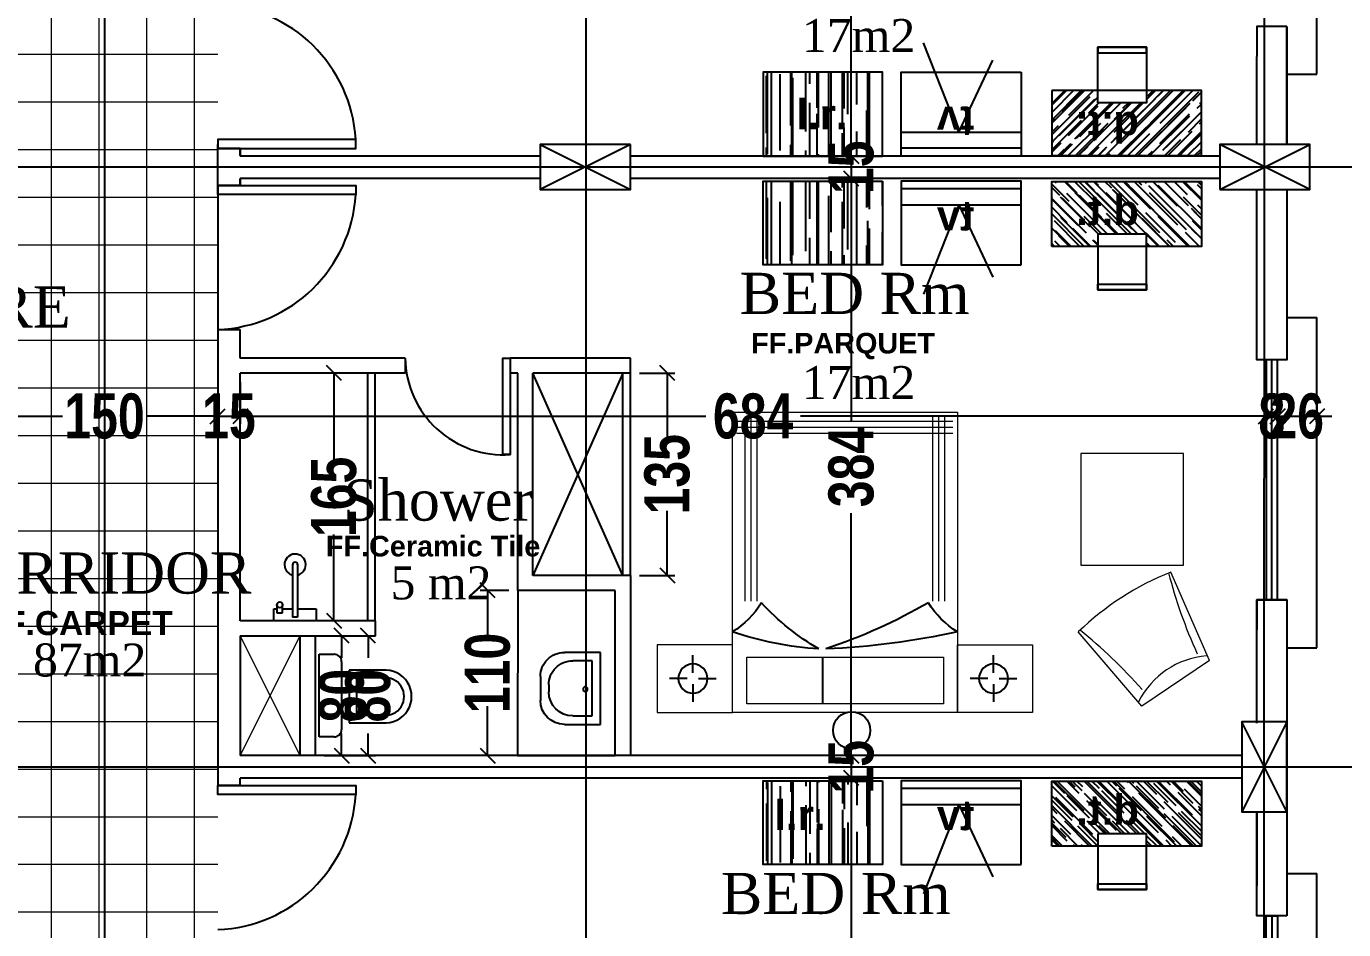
# Model space of a CAD drawing. Extents: x 285329 to 658348, y -83126 to -16980.
# Drawn here: x 359545 to 360423, y -41081 to -40479 of the extents above; entities that cross this region are included whole.
import ezdxf

# ---------------------------------------------------------------- set-up
doc = ezdxf.new("R2010")
doc.units = 0
doc.layers.get('0').update_dxf_attribs({"linetype": 'CONTINUOUS'})
doc.layers.get('DEFPOINTS').update_dxf_attribs({"color": 9, "linetype": 'CONTINUOUS'})
for name, color, linetype in [('AXIS', 1, 'CONTINUOUS'), ('col', 2, 'CONTINUOUS'), ('COLUMN', 5, 'CONTINUOUS'), ('DOOR', 4, 'CONTINUOUS'), ('FURNITURE', 4, 'CONTINUOUS'), ('HATCH', 8, 'CONTINUOUS'), ('Layer3', 50, 'CONTINUOUS'), ('TEXT', 3, 'CONTINUOUS'), ('WALL', 7, 'CONTINUOUS'), ('WALL1', 2, 'CONTINUOUS')]:
    doc.layers.add(name, color=color, linetype=linetype)
doc.layers.add('FURN', color=126, linetype='CONTINUOUS', lineweight=9)
doc.layers.add('VIS', color=8, linetype='CONTINUOUS', lineweight=18)
doc.styles.add('CITYBLUEPRINT', font='cityb___.ttf', dxfattribs={"width": 0.8})
doc.styles.add('style2', font='romantic.ttf', dxfattribs={"height": 50})
doc.styles.add('STYLE4', font='arialbd.ttf', dxfattribs={"height": 0.2})
doc.dimstyles.new('50', dxfattribs={"dimtxt": 30, "dimasz": 10, "dimexe": 5, "dimexo": 6, "dimgap": 5, "dimtad": 0, "dimdec": 0, "dimdsep": 46, "dimtxsty": 'CITYBLUEPRINT', "dimblk1": 'OBLIQUE', "dimblk2": 'OBLIQUE', "dimsah": 1, "dimcen": 0.05, "dimdle": 0.03, "dimclre": 22, "dimclrt": 7, "dimadec": 0, "dimazin": 0, "dimtfac": 1, "dimtdec": 0, "dimtix": 1, "dimtmove": 0, "dimatfit": 3, "dimldrblk": 'OBLIQUE', "dimfxl": 1, "dimtolj": 1, "dimtzin": 0, "dimarcsym": 0})

# ---------------------------------------------------------------- blocks, each defined once
blk = doc.blocks.new('tv2')
at = {"layer": 'DOOR'}
for q in [(-170830.87, 60583.73), (-170842.32, 60537.49)]:
    blk.add_line((-170890.4, 60560.21), q, dxfattribs=at)
for points in [[(-170850.36, 60518.61), (-170906.28, 60518.61), (-170906.28, 60598.61), (-170850.36, 60598.61)], [(-170901.09, 60598.61), (-170890.4, 60598.61), (-170890.4, 60518.61), (-170901.09, 60518.61)]]:
    blk.add_lwpolyline(points, close=True, dxfattribs=at)
at = {"layer": 'DOOR', "insert": (-170893.33, 60550.01), "char_height": 20, "width": 203.8184, "attachment_point": 1, "rotation": 90, "style": 'STYLE4'}
blk.add_mtext('tv', dxfattribs=at)
blk = doc.blocks.new('dt')
at = {"layer": 'DOOR'}
h = blk.add_hatch(dxfattribs=at)
h.set_pattern_fill('AR-RROOF', color=256, scale=7, angle=135, style=0)
h.set_pattern_definition([(135, (-170902.4104, 60623.411), (-15.8392, 5.9397), [105, -14, 35, -7]), (135, (-170911.468, 60627.519), (-1.6334, -11.5329), [21, -2.31, 42, -5.25]), (135, (-170909.0925, 60621.6787), (-29.05502, 22.42236), [56, -9.8, 28, -7])])
h.paths.add_polyline_path([(-170859.05, 60723.16), (-170902.41, 60723.16), (-170902.41, 60623.41), (-170859.05, 60623.41), (-170859.05, 60659.95), (-170867.22, 60659.95), (-170867.22, 60692.5), (-170859.05, 60692.5)])
h.paths.add_polyline_path([(-170898.33, 60660.08), (-170898.33, 60705.13), (-170867.68, 60705.13), (-170867.68, 60660.08)], flags=24)
for points in [[(-170859.05, 60723.16), (-170902.41, 60723.16), (-170902.41, 60623.41), (-170859.05, 60623.41)], [(-170867.22, 60692.5), (-170830.15, 60692.5), (-170830.15, 60659.95), (-170867.22, 60659.95)], [(-170830.15, 60692.5), (-170833.95, 60692.5), (-170833.95, 60659.95), (-170830.15, 60659.95)]]:
    blk.add_lwpolyline(points, close=True, dxfattribs=at)
at = {"layer": 'DOOR', "insert": (-170893.33, 60665.08), "char_height": 20, "width": 203.8184, "attachment_point": 1, "rotation": 90, "style": 'STYLE4'}
blk.add_mtext('d.t.', dxfattribs=at)
blk = doc.blocks.new('COLUMN')
at = {"layer": 'AXIS'}
for p, q in [((236924.7, -9644.26), (236984.7, -9674.26)), ((236984.7, -9644.26), (236924.7, -9674.26))]:
    blk.add_line(p, q, dxfattribs=at)
at = {"layer": 'COLUMN'}
blk.add_lwpolyline([(236924.7, -9644.26), (236984.7, -9644.26), (236984.7, -9674.26), (236924.7, -9674.26)], close=True, dxfattribs=at)
blk = doc.blocks.new('_Oblique')
at = {"color": 0, "lineweight": -2}
blk.add_line((-0.5, -0.5), (0.5, 0.5), dxfattribs=at)
blk = doc.blocks.new('*D2567')
at = {"layer": 'DEFPOINTS', "color": 0, "linetype": 'Continuous', "lineweight": 5, "transparency": 16777216}
for p in [(360094.46, -40565.8), (360094.46, -40580.8), (360094.46, -40580.8)]:
    blk.add_point(p, dxfattribs=at)
at = {"layer": 'VIS', "color": 0, "linetype": 'Continuous', "lineweight": -2, "transparency": 16777216}
for p, q in [((360094.46, -40565.8), (360094.46, -40555.8)), ((360094.46, -40565.8), (360094.46, -40580.8)), ((360094.46, -40580.8), (360094.46, -40590.8))]:
    blk.add_line(p, q, dxfattribs=at)
at = {"layer": 'VIS', "color": 22, "linetype": 'Continuous', "lineweight": -2, "transparency": 16777216}
for p, q in [((360100.46, -40565.8), (360099.46, -40565.8)), ((360100.46, -40580.8), (360099.46, -40580.8))]:
    blk.add_line(p, q, dxfattribs=at)
at = {"layer": 'VIS', "color": 0, "linetype": 'Continuous', "lineweight": -2, "transparency": 16777216, "xscale": 10, "yscale": 10, "zscale": 10}
for p, rotation in [((360094.46, -40565.8), 270), ((360094.46, -40580.8), 90)]:
    blk.add_blockref('_Oblique', p, dxfattribs=dict(at, rotation=rotation))
at = {"layer": 'VIS', "color": 7, "linetype": 'Continuous', "lineweight": 5, "transparency": 16777216, "insert": (360094.46, -40573.3), "char_height": 30, "attachment_point": 5, "rotation": 90, "style": 'CITYBLUEPRINT'}
blk.add_mtext('\\A1;15', dxfattribs=at)
blk = doc.blocks.new('*D2568')
at = {"layer": 'DEFPOINTS', "color": 0, "linetype": 'Continuous', "lineweight": 5, "transparency": 16777216}
for p in [(360094.46, -40580.8), (360094.46, -40965.21), (360094.46, -40965.21)]:
    blk.add_point(p, dxfattribs=at)
at = {"layer": 'VIS', "color": 0, "linetype": 'Continuous', "lineweight": -2, "transparency": 16777216}
for p, q in [((360094.46, -40580.77), (360094.46, -40742.32)), ((360094.46, -40965.24), (360094.46, -40803.69))]:
    blk.add_line(p, q, dxfattribs=at)
at = {"layer": 'VIS', "color": 22, "linetype": 'Continuous', "lineweight": -2, "transparency": 16777216}
for p, q in [((360100.46, -40580.8), (360099.46, -40580.8)), ((360100.46, -40965.21), (360099.46, -40965.21))]:
    blk.add_line(p, q, dxfattribs=at)
at = {"layer": 'VIS', "color": 0, "linetype": 'Continuous', "lineweight": -2, "transparency": 16777216, "xscale": 10, "yscale": 10, "zscale": 10}
for p, rotation in [((360094.46, -40580.8), 90), ((360094.46, -40965.21), 270)]:
    blk.add_blockref('_Oblique', p, dxfattribs=dict(at, rotation=rotation))
at = {"layer": 'VIS', "color": 7, "linetype": 'Continuous', "lineweight": 5, "transparency": 16777216, "insert": (360094.46, -40773), "char_height": 30, "attachment_point": 5, "rotation": 90, "style": 'CITYBLUEPRINT'}
blk.add_mtext('\\A1;384', dxfattribs=at)
blk = doc.blocks.new('*D2569')
at = {"layer": 'DEFPOINTS', "color": 0, "linetype": 'Continuous', "lineweight": 5, "transparency": 16777216}
for p in [(360094.46, -40965.21), (360094.46, -40980.21), (360094.46, -40980.21)]:
    blk.add_point(p, dxfattribs=at)
at = {"layer": 'VIS', "color": 0, "linetype": 'Continuous', "lineweight": -2, "transparency": 16777216}
for p, q in [((360094.46, -40965.21), (360094.46, -40955.21)), ((360094.46, -40965.21), (360094.46, -40980.21)), ((360094.46, -40980.21), (360094.46, -40990.21))]:
    blk.add_line(p, q, dxfattribs=at)
at = {"layer": 'VIS', "color": 22, "linetype": 'Continuous', "lineweight": -2, "transparency": 16777216}
for p, q in [((360100.46, -40965.21), (360099.46, -40965.21)), ((360100.46, -40980.21), (360099.46, -40980.21))]:
    blk.add_line(p, q, dxfattribs=at)
at = {"layer": 'VIS', "color": 0, "linetype": 'Continuous', "lineweight": -2, "transparency": 16777216, "xscale": 10, "yscale": 10, "zscale": 10}
for p, rotation in [((360094.46, -40965.21), 270), ((360094.46, -40980.21), 90)]:
    blk.add_blockref('_Oblique', p, dxfattribs=dict(at, rotation=rotation))
at = {"layer": 'VIS', "color": 7, "linetype": 'Continuous', "lineweight": 5, "transparency": 16777216, "insert": (360094.46, -40972.71), "char_height": 30, "attachment_point": 5, "rotation": 90, "style": 'CITYBLUEPRINT'}
blk.add_mtext('\\A1;15', dxfattribs=at)
blk = doc.blocks.new('*D2570')
at = {"layer": 'DEFPOINTS', "color": 0, "linetype": 'Continuous', "lineweight": 5, "transparency": 16777216}
for p in [(360094.46, -40980.21), (360094.46, -41340.21), (360115.33, -41340.21)]:
    blk.add_point(p, dxfattribs=at)
at = {"layer": 'VIS', "color": 0, "linetype": 'Continuous', "lineweight": -2, "transparency": 16777216}
for p, q in [((360094.46, -40980.18), (360094.46, -41126.77)), ((360094.46, -41340.24), (360094.46, -41193.64))]:
    blk.add_line(p, q, dxfattribs=at)
at = {"layer": 'VIS', "color": 22, "linetype": 'Continuous', "lineweight": -2, "transparency": 16777216}
for p, q in [((360100.46, -40980.21), (360099.46, -40980.21)), ((360109.33, -41340.21), (360089.46, -41340.21))]:
    blk.add_line(p, q, dxfattribs=at)
at = {"layer": 'VIS', "color": 0, "linetype": 'Continuous', "lineweight": -2, "transparency": 16777216, "xscale": 10, "yscale": 10, "zscale": 10}
for p, rotation in [((360094.46, -40980.21), 90), ((360094.46, -41340.21), 270)]:
    blk.add_blockref('_Oblique', p, dxfattribs=dict(at, rotation=rotation))
at = {"layer": 'VIS', "color": 7, "linetype": 'Continuous', "lineweight": 5, "transparency": 16777216, "insert": (360094.46, -41160.21), "char_height": 30, "attachment_point": 5, "rotation": 90, "style": 'CITYBLUEPRINT'}
blk.add_mtext('\\A1;360', dxfattribs=at)
blk = doc.blocks.new('*D2617')
at = {"layer": 'DEFPOINTS', "color": 0, "linetype": 'Continuous', "lineweight": 5, "transparency": 16777216}
for p in [(359521.39, -40739.17), (359672.23, -40739.17), (359672.23, -40739.17)]:
    blk.add_point(p, dxfattribs=at)
at = {"layer": 'VIS', "color": 22, "linetype": 'Continuous', "lineweight": -2, "transparency": 16777216}
for p, q in [((359521.39, -40733.17), (359521.39, -40734.17)), ((359672.23, -40745.17), (359672.23, -40744.17))]:
    blk.add_line(p, q, dxfattribs=at)
at = {"layer": 'VIS', "color": 0, "linetype": 'Continuous', "lineweight": -2, "transparency": 16777216}
for p, q in [((359521.36, -40739.17), (359568.83, -40739.17)), ((359672.26, -40739.17), (359624.79, -40739.17))]:
    blk.add_line(p, q, dxfattribs=at)
at = {"layer": 'VIS', "color": 0, "linetype": 'Continuous', "lineweight": -2, "transparency": 16777216, "xscale": 10, "yscale": 10, "zscale": 10, "rotation": 180}
blk.add_blockref('_Oblique', (359521.39, -40739.17), dxfattribs=at)
at = {"layer": 'VIS', "color": 0, "linetype": 'Continuous', "lineweight": -2, "transparency": 16777216, "xscale": 10, "yscale": 10, "zscale": 10}
blk.add_blockref('_Oblique', (359672.23, -40739.17), dxfattribs=at)
at = {"layer": 'VIS', "color": 7, "linetype": 'Continuous', "lineweight": 5, "transparency": 16777216, "insert": (359596.81, -40739.17), "char_height": 30, "attachment_point": 5, "style": 'CITYBLUEPRINT'}
blk.add_mtext('\\A1;150', dxfattribs=at)
blk = doc.blocks.new('*D2618')
at = {"layer": 'DEFPOINTS', "color": 0, "linetype": 'Continuous', "lineweight": 5, "transparency": 16777216}
for p in [(359687.23, -40710.39), (359672.23, -40739.17), (359687.23, -40739.17)]:
    blk.add_point(p, dxfattribs=at)
at = {"layer": 'VIS', "color": 22, "linetype": 'Continuous', "lineweight": -2, "transparency": 16777216}
for p, q in [((359687.23, -40716.39), (359687.23, -40744.17)), ((359672.23, -40733.17), (359672.23, -40734.17))]:
    blk.add_line(p, q, dxfattribs=at)
at = {"layer": 'VIS', "color": 0, "linetype": 'Continuous', "lineweight": -2, "transparency": 16777216}
for p, q in [((359672.23, -40739.17), (359662.23, -40739.17)), ((359672.23, -40739.17), (359687.23, -40739.17)), ((359687.23, -40739.17), (359697.23, -40739.17))]:
    blk.add_line(p, q, dxfattribs=at)
at = {"layer": 'VIS', "color": 0, "linetype": 'Continuous', "lineweight": -2, "transparency": 16777216, "xscale": 10, "yscale": 10, "zscale": 10}
blk.add_blockref('_Oblique', (359672.23, -40739.17), dxfattribs=at)
at = {"layer": 'VIS', "color": 0, "linetype": 'Continuous', "lineweight": -2, "transparency": 16777216, "xscale": 10, "yscale": 10, "zscale": 10, "rotation": 180}
blk.add_blockref('_Oblique', (359687.23, -40739.17), dxfattribs=at)
at = {"layer": 'VIS', "color": 7, "linetype": 'Continuous', "lineweight": 5, "transparency": 16777216, "insert": (359679.73, -40739.17), "char_height": 30, "attachment_point": 5, "style": 'CITYBLUEPRINT'}
blk.add_mtext('\\A1;15', dxfattribs=at)
blk = doc.blocks.new('*D2619')
at = {"layer": 'DEFPOINTS', "color": 0, "linetype": 'Continuous', "lineweight": 5, "transparency": 16777216}
for p in [(359687.23, -40710.39), (360370.9, -40720.59), (360370.9, -40739.17)]:
    blk.add_point(p, dxfattribs=at)
at = {"layer": 'VIS', "color": 22, "linetype": 'Continuous', "lineweight": -2, "transparency": 16777216}
for p, q in [((359687.23, -40716.39), (359687.23, -40744.17)), ((360370.9, -40726.59), (360370.9, -40744.17))]:
    blk.add_line(p, q, dxfattribs=at)
at = {"layer": 'VIS', "color": 0, "linetype": 'Continuous', "lineweight": -2, "transparency": 16777216}
for p, q in [((359687.2, -40739.17), (359997.53, -40739.17)), ((360370.93, -40739.17), (360060.61, -40739.17))]:
    blk.add_line(p, q, dxfattribs=at)
at = {"layer": 'VIS', "color": 0, "linetype": 'Continuous', "lineweight": -2, "transparency": 16777216, "xscale": 10, "yscale": 10, "zscale": 10, "rotation": 180}
blk.add_blockref('_Oblique', (359687.23, -40739.17), dxfattribs=at)
at = {"layer": 'VIS', "color": 0, "linetype": 'Continuous', "lineweight": -2, "transparency": 16777216, "xscale": 10, "yscale": 10, "zscale": 10}
blk.add_blockref('_Oblique', (360370.9, -40739.17), dxfattribs=at)
at = {"layer": 'VIS', "color": 7, "linetype": 'Continuous', "lineweight": 5, "transparency": 16777216, "insert": (360029.07, -40739.17), "char_height": 30, "attachment_point": 5, "style": 'CITYBLUEPRINT'}
blk.add_mtext('\\A1;684', dxfattribs=at)
blk = doc.blocks.new('*D2620')
at = {"layer": 'DEFPOINTS', "color": 0, "linetype": 'Continuous', "lineweight": 5, "transparency": 16777216}
for p in [(360370.9, -40720.59), (360378.56, -40720.59), (360378.56, -40739.17)]:
    blk.add_point(p, dxfattribs=at)
at = {"layer": 'VIS', "color": 22, "linetype": 'Continuous', "lineweight": -2, "transparency": 16777216}
for p, q in [((360370.9, -40726.59), (360370.9, -40744.17)), ((360378.56, -40726.59), (360378.56, -40744.17))]:
    blk.add_line(p, q, dxfattribs=at)
at = {"layer": 'VIS', "color": 0, "linetype": 'Continuous', "lineweight": -2, "transparency": 16777216}
for p, q in [((360370.9, -40739.17), (360360.9, -40739.17)), ((360370.9, -40739.17), (360378.56, -40739.17)), ((360378.56, -40739.17), (360388.56, -40739.17))]:
    blk.add_line(p, q, dxfattribs=at)
at = {"layer": 'VIS', "color": 0, "linetype": 'Continuous', "lineweight": -2, "transparency": 16777216, "xscale": 10, "yscale": 10, "zscale": 10}
blk.add_blockref('_Oblique', (360370.9, -40739.17), dxfattribs=at)
at = {"layer": 'VIS', "color": 0, "linetype": 'Continuous', "lineweight": -2, "transparency": 16777216, "xscale": 10, "yscale": 10, "zscale": 10, "rotation": 180}
blk.add_blockref('_Oblique', (360378.56, -40739.17), dxfattribs=at)
at = {"layer": 'VIS', "color": 7, "linetype": 'Continuous', "lineweight": 5, "transparency": 16777216, "insert": (360374.73, -40739.17), "char_height": 30, "attachment_point": 5, "style": 'CITYBLUEPRINT'}
blk.add_mtext('\\A1;8', dxfattribs=at)
blk = doc.blocks.new('*D2621')
at = {"layer": 'DEFPOINTS', "color": 0, "linetype": 'Continuous', "lineweight": 5, "transparency": 16777216}
for p in [(360378.56, -40720.59), (360404.73, -40719.22), (360404.73, -40739.17)]:
    blk.add_point(p, dxfattribs=at)
at = {"layer": 'VIS', "color": 22, "linetype": 'Continuous', "lineweight": -2, "transparency": 16777216}
for p, q in [((360378.56, -40726.59), (360378.56, -40744.17)), ((360404.73, -40725.22), (360404.73, -40744.17))]:
    blk.add_line(p, q, dxfattribs=at)
at = {"layer": 'VIS', "color": 0, "linetype": 'Continuous', "lineweight": -2, "transparency": 16777216}
for p, q in [((360378.56, -40739.17), (360368.56, -40739.17)), ((360378.56, -40739.17), (360404.73, -40739.17)), ((360404.73, -40739.17), (360414.73, -40739.17))]:
    blk.add_line(p, q, dxfattribs=at)
at = {"layer": 'VIS', "color": 0, "linetype": 'Continuous', "lineweight": -2, "transparency": 16777216, "xscale": 10, "yscale": 10, "zscale": 10}
blk.add_blockref('_Oblique', (360378.56, -40739.17), dxfattribs=at)
at = {"layer": 'VIS', "color": 0, "linetype": 'Continuous', "lineweight": -2, "transparency": 16777216, "xscale": 10, "yscale": 10, "zscale": 10, "rotation": 180}
blk.add_blockref('_Oblique', (360404.73, -40739.17), dxfattribs=at)
at = {"layer": 'VIS', "color": 7, "linetype": 'Continuous', "lineweight": 5, "transparency": 16777216, "insert": (360391.65, -40739.17), "char_height": 30, "attachment_point": 5, "style": 'CITYBLUEPRINT'}
blk.add_mtext('\\A1;26', dxfattribs=at)
blk = doc.blocks.new('HWB')
at = {"layer": 'FURNITURE'}
for p, q in [((-0.6, 0), (0, 0)), ((-0.6, -0.3), (-0.6, 0)), ((0, 0), (0, -0.3)), ((-0.53, -0.07), (-0.07, -0.07)), ((-0.53, -0.23), (-0.53, -0.07)), ((-0.07, -0.07), (-0.07, -0.23)), ((-0.27, -0.43), (-0.33, -0.43)), ((-0.2, -0.5), (-0.4, -0.5))]:
    blk.add_line(p, q, dxfattribs=at)
blk.add_circle((-0.306, -0.126), 0.0188, dxfattribs=at)
for centre, start, end in [((-0.4, -0.3), 180, 270), ((-0.33, -0.23), 180, 270), ((-0.27, -0.23), 270, 0), ((-0.2, -0.3), 270, 0)]:
    blk.add_arc(centre, 0.2, start, end, dxfattribs=at)
blk = doc.blocks.new('WC')
at = {"layer": 'FURNITURE'}
for p, q in [((0, 0), (0.55, 0)), ((0, -0.1), (0, 0)), ((0.55, 0), (0.55, -0.1)), ((0.5, -0.15), (0.05, -0.15)), ((0.0937, -0.2), (0.0937, -0.4221)), ((0.4437, -0.2), (0.0937, -0.2)), ((0.1437, -0.25), (0.1437, -0.425)), ((0.3937, -0.25), (0.1437, -0.25)), ((0.3937, -0.425), (0.3937, -0.25)), ((0.4437, -0.4221), (0.4437, -0.2))]:
    blk.add_line(p, q, dxfattribs=at)
for centre, radius, start, end in [((0.05, -0.1), 0.05, 180, 270), ((0.5, -0.1), 0.05, 270, 0), ((0.2687, -0.4409), 0.176, 173.87318, 6.12682), ((0.2687, -0.4409), 0.126, 172.75755, 7.24245)]:
    blk.add_arc(centre, radius, start, end, dxfattribs=at)
blk = doc.blocks.new('BED90')
at = {"color": 1}
for p, q in [((-76122.23, -175772.7), (-76122.23, -175760.9)), ((-76126, -175776.47), (-76137.8, -175776.47)), ((-76118.46, -175776.47), (-76106.66, -175776.47)), ((-76122.23, -175780.24), (-76122.23, -175792.04)), ((-76122.23, -175973.06), (-76122.23, -175961.26)), ((-76126, -175976.83), (-76137.8, -175976.83)), ((-76118.46, -175976.83), (-76106.66, -175976.83)), ((-76122.23, -175980.6), (-76122.23, -175992.4))]:
    blk.add_line(p, q, dxfattribs=at)
at = {"color": 1, "extrusion": (0, 0, -1)}
for centre in [(-76122.23, -175776.47), (-76122.23, -175976.83)]:
    blk.add_ellipse(centre, major_axis=(6.89, 6.89), ratio=1, start_param=3.141593, end_param=9.424778, dxfattribs=at)
at = {"layer": 'FURN'}
for p, q in [((-76144.65, -175750.54), (-76099.65, -175750.54)), ((-76144.65, -175800.54), (-76144.65, -175750.54)), ((-76099.65, -175750.54), (-76099.65, -175800.54)), ((-76299.65, -175800.54), (-76099.65, -175800.54)), ((-76299.65, -175950.54), (-76299.65, -175800.54)), ((-76099.65, -175800.54), (-76144.65, -175800.54)), ((-76099.65, -175800.54), (-76099.65, -175950.54)), ((-76173.81, -175809.03), (-76296.74, -175809.03)), ((-76293.71, -175947.82), (-76293.71, -175803.68)), ((-76289.71, -175947.82), (-76289.71, -175803.68)), ((-76285.71, -175947.82), (-76285.71, -175803.68)), ((-76136.43, -175809.84), (-76105.32, -175809.84)), ((-76136.43, -175890.57), (-76136.43, -175809.84)), ((-76105.32, -175809.84), (-76105.32, -175890.57)), ((-76173.81, -175813.03), (-76296.74, -175813.03)), ((-76173.81, -175817.03), (-76296.74, -175817.03)), ((-76136.43, -175890.17), (-76105.32, -175890.17)), ((-76136.43, -175940.9), (-76136.43, -175890.17)), ((-76105.32, -175890.57), (-76136.43, -175890.57)), ((-76105.32, -175890.17), (-76105.32, -175940.9)), ((-76173.81, -175934.05), (-76296.74, -175934.05)), ((-76173.81, -175938.05), (-76296.74, -175938.05)), ((-76173.81, -175942.05), (-76296.74, -175942.05)), ((-76105.32, -175940.9), (-76136.43, -175940.9)), ((-76099.65, -175950.54), (-76299.65, -175950.54)), ((-76144.65, -175950.56), (-76144.65, -176000.56)), ((-76099.65, -175950.56), (-76144.65, -175950.56)), ((-76099.65, -176000.56), (-76099.65, -175950.56)), ((-76144.65, -176000.56), (-76099.65, -176000.56))]:
    blk.add_line(p, q, dxfattribs=at)
at = {"layer": 'Layer3', "color": 1, "linetype": 'Continuous', "extrusion": (0, 0, -1)}
for centre, major_axis, ratio, start_param, end_param in [((-76202.86, -175770.59), (40.87, 40.87), 1, 1.329085, 1.807955), ((-76648.69, -175909.31), (-358.58, 358.58), 1, 2.139925, 2.31453), ((-76498.83, -176007.66), (-266.06, 266.06), 1, 1.833807, 2.033087), ((-76449.38, -175677.69), (-293.45, 235.51), 0.655482, 3.041952, 3.241233), ((-76643.35, -175824.04), (-497.53, 98.07), 0.665001, 3.05429, 3.228895), ((-76202.86, -175980.48), (-40.87, 40.87), 1, 1.333638, 1.812508)]:
    blk.add_ellipse(centre, major_axis=major_axis, ratio=ratio, start_param=start_param, end_param=end_param, dxfattribs=at)
blk = doc.blocks.new('vxcv')
at = {"layer": 'FURN'}
for p, q in [((312988.44, -30904, -139.86), (313033.6, -30873.45, -139.86)), ((313033.6, -30873.45, -139.86), (313075.88, -30922.95, -139.86)), ((312988.44, -30904, -139.86), (313014.16, -30962.87, -139.86))]:
    blk.add_line(p, q, dxfattribs=at)
blk.add_lwpolyline([(313074.27, -30967.39), (313005.85, -30967.39), (313005.85, -31041.94), (313074.27, -31041.94)], close=True, dxfattribs=at)
for centre, major_axis, ratio, start_param, end_param in [((312888.99, -30708.42, -139.86), (-128.06, 189.35), 0.481209, 2.88862, 3.394565), ((313103.04, -30798.66, -139.86), (116.97, -155.99), 0.555479, -1.432361, -1.129115), ((312889.67, -30936.65, -139.86), (94.28, -170.66), 0.555479, 1.129115, 1.432361), ((312722.8, -30444.67, -139.86), (324.17, -501.26), 0.5625, -0.109671, 0.109671)]:
    blk.add_ellipse(centre, major_axis=major_axis, ratio=ratio, start_param=start_param, end_param=end_param, dxfattribs=at)
blk = doc.blocks.new('*D2629')
at = {"layer": 'DEFPOINTS', "color": 0, "linetype": 'Continuous', "lineweight": 5, "transparency": 16777216}
for p in [(360088.18, -40205.79), (360094.46, -40205.79), (360094.46, -40565.8)]:
    blk.add_point(p, dxfattribs=at)
at = {"layer": 'VIS', "color": 22, "linetype": 'Continuous', "lineweight": -2, "transparency": 16777216}
for p, q in [((360094.18, -40205.79), (360099.46, -40205.79)), ((360100.46, -40565.8), (360099.46, -40565.8))]:
    blk.add_line(p, q, dxfattribs=at)
at = {"layer": 'VIS', "color": 0, "linetype": 'Continuous', "lineweight": -2, "transparency": 16777216}
for p, q in [((360094.46, -40205.76), (360094.46, -40352.36)), ((360094.46, -40565.83), (360094.46, -40419.23))]:
    blk.add_line(p, q, dxfattribs=at)
at = {"layer": 'VIS', "color": 0, "linetype": 'Continuous', "lineweight": -2, "transparency": 16777216, "xscale": 10, "yscale": 10, "zscale": 10}
for p, rotation in [((360094.46, -40205.79), 90), ((360094.46, -40565.8), 270)]:
    blk.add_blockref('_Oblique', p, dxfattribs=dict(at, rotation=rotation))
at = {"layer": 'VIS', "color": 7, "linetype": 'Continuous', "lineweight": 5, "transparency": 16777216, "insert": (360094.46, -40385.8), "char_height": 30, "attachment_point": 5, "rotation": 90, "style": 'CITYBLUEPRINT'}
blk.add_mtext('\\A1;360', dxfattribs=at)
blk = doc.blocks.new('*D2753')
at = {"layer": 'DEFPOINTS', "color": 0, "linetype": 'Continuous', "lineweight": 5, "transparency": 16777216}
for p in [(359872.23, -40855.21), (359852.12, -40965.21), (359872.06, -40965.21)]:
    blk.add_point(p, dxfattribs=at)
at = {"layer": 'VIS', "color": 22, "linetype": 'Continuous', "lineweight": -2, "transparency": 16777216}
for p, q in [((359866.23, -40855.21), (359847.12, -40855.21)), ((359866.06, -40965.21), (359847.12, -40965.21))]:
    blk.add_line(p, q, dxfattribs=at)
at = {"layer": 'VIS', "color": 0, "linetype": 'Continuous', "lineweight": -2, "transparency": 16777216}
for p, q in [((359852.12, -40855.18), (359852.12, -40888.04)), ((359852.12, -40965.24), (359852.12, -40932.38))]:
    blk.add_line(p, q, dxfattribs=at)
at = {"layer": 'VIS', "color": 0, "linetype": 'Continuous', "lineweight": -2, "transparency": 16777216, "xscale": 10, "yscale": 10, "zscale": 10}
for p, rotation in [((359852.12, -40855.21), 90), ((359852.12, -40965.21), 270)]:
    blk.add_blockref('_Oblique', p, dxfattribs=dict(at, rotation=rotation))
at = {"layer": 'VIS', "color": 7, "linetype": 'Continuous', "lineweight": 5, "transparency": 16777216, "insert": (359852.12, -40910.21), "char_height": 30, "attachment_point": 5, "rotation": 90, "style": 'CITYBLUEPRINT'}
blk.add_mtext('\\A1;110', dxfattribs=at)
blk = doc.blocks.new('*D2754')
at = {"layer": 'DEFPOINTS', "color": 0, "linetype": 'Continuous', "lineweight": 5, "transparency": 16777216}
for p in [(359947.23, -40710.39), (359971.78, -40710.39), (359947.23, -40845.21)]:
    blk.add_point(p, dxfattribs=at)
at = {"layer": 'VIS', "color": 22, "linetype": 'Continuous', "lineweight": -2, "transparency": 16777216}
for p, q in [((359953.23, -40710.39), (359976.78, -40710.39)), ((359953.23, -40845.21), (359976.78, -40845.21))]:
    blk.add_line(p, q, dxfattribs=at)
at = {"layer": 'VIS', "color": 0, "linetype": 'Continuous', "lineweight": -2, "transparency": 16777216}
for p, q in [((359971.78, -40710.36), (359971.78, -40753.5)), ((359971.78, -40845.24), (359971.78, -40802.09))]:
    blk.add_line(p, q, dxfattribs=at)
at = {"layer": 'VIS', "color": 0, "linetype": 'Continuous', "lineweight": -2, "transparency": 16777216, "xscale": 10, "yscale": 10, "zscale": 10}
for p, rotation in [((359971.78, -40710.39), 90), ((359971.78, -40845.21), 270)]:
    blk.add_blockref('_Oblique', p, dxfattribs=dict(at, rotation=rotation))
at = {"layer": 'VIS', "color": 7, "linetype": 'Continuous', "lineweight": 5, "transparency": 16777216, "insert": (359971.78, -40777.8), "char_height": 30, "attachment_point": 5, "rotation": 90, "style": 'CITYBLUEPRINT'}
blk.add_mtext('\\A1;135', dxfattribs=at)
blk = doc.blocks.new('*D2765')
at = {"layer": 'DEFPOINTS', "color": 0, "linetype": 'Continuous', "lineweight": 5, "transparency": 16777216}
for p in [(359737.23, -40885.39), (359772.41, -40885.39), (359737.23, -40965.21)]:
    blk.add_point(p, dxfattribs=at)
at = {"layer": 'VIS', "color": 22, "linetype": 'Continuous', "lineweight": -2, "transparency": 16777216}
for p, q in [((359743.23, -40885.39), (359777.41, -40885.39)), ((359743.23, -40965.21), (359777.41, -40965.21))]:
    blk.add_line(p, q, dxfattribs=at)
at = {"layer": 'VIS', "color": 0, "linetype": 'Continuous', "lineweight": -2, "transparency": 16777216}
for p, q in [((359772.41, -40885.36), (359772.41, -40900.12)), ((359772.41, -40965.24), (359772.41, -40950.47))]:
    blk.add_line(p, q, dxfattribs=at)
at = {"layer": 'VIS', "color": 0, "linetype": 'Continuous', "lineweight": -2, "transparency": 16777216, "xscale": 10, "yscale": 10, "zscale": 10}
for p, rotation in [((359772.41, -40885.39), 90), ((359772.41, -40965.21), 270)]:
    blk.add_blockref('_Oblique', p, dxfattribs=dict(at, rotation=rotation))
at = {"layer": 'VIS', "color": 7, "linetype": 'Continuous', "lineweight": 5, "transparency": 16777216, "insert": (359772.41, -40925.3), "char_height": 30, "attachment_point": 5, "rotation": 90, "style": 'CITYBLUEPRINT'}
blk.add_mtext('\\A1;80', dxfattribs=at)
blk = doc.blocks.new('y7y8uyg')
at = {"layer": 'FURNITURE', "color": 1, "lineweight": 25}
for p, q in [((358503.97, -40160.65), (358503.97, -40195.86)), ((358507.27, -40160.65), (358507.27, -40195.86)), ((358513.95, -40193.05), (358513.95, -40187.72)), ((358517.81, -40187.72), (358517.81, -40193.05)), ((358491.62, -40190.4), (358491.62, -40198.29)), ((358503.97, -40190.4), (358491.62, -40190.4)), ((358503.97, -40195.86), (358507.27, -40195.86)), ((358513.95, -40190.4), (358507.27, -40190.4)), ((358517.81, -40193.05), (358513.95, -40193.05)), ((358519.69, -40190.4), (358517.81, -40190.4)), ((358519.69, -40198.29), (358519.69, -40190.4))]:
    blk.add_line(p, q, dxfattribs=at)
for points, knots in [([(358503.97, -40167.86), (358500.23, -40166.95), (358497.86, -40163.15), (358498.73, -40159.31), (358499.6, -40155.51), (358503.47, -40153.14), (358507.27, -40154.04), (358511.08, -40154.95), (358513.45, -40158.75), (358512.57, -40162.59), (358512.08, -40165.05), (358509.71, -40167.39), (358507.27, -40167.86)], [0, 0, 0, 0, 1, 1, 1, 2, 2, 2, 3, 3, 3, 4, 4, 4, 4]), ([(358503.97, -40160.96), (358503.97, -40160.06), (358504.72, -40159.31), (358505.59, -40159.31), (358506.53, -40159.31), (358507.27, -40160.03), (358507.27, -40160.96), (358507.27, -40160.96), (358507.27, -40160.96), (358507.27, -40160.96)], [0, 0, 0, 0, 1, 1, 1, 2, 2, 2, 3, 3, 3, 3]), ([(358515.88, -40185.79), (358516.94, -40185.79), (358517.81, -40186.66), (358517.81, -40187.72), (358517.81, -40188.78), (358516.94, -40189.65), (358515.88, -40189.65), (358514.82, -40189.65), (358513.95, -40188.78), (358513.95, -40187.72), (358513.95, -40186.66), (358514.82, -40185.79), (358515.88, -40185.79), (358515.88, -40185.79), (358515.88, -40185.79), (358515.88, -40185.79), (358515.88, -40185.79), (358515.88, -40185.79), (358515.88, -40185.79)], [0, 0, 0, 0, 1, 1, 1, 2, 2, 2, 3, 3, 3, 4, 4, 4, 5, 5, 5, 6, 6, 6, 6])]:
    blk.add_open_spline(points, degree=3, knots=knots, dxfattribs=at)
blk = doc.blocks.new('*D2770')
at = {"layer": 'DEFPOINTS', "color": 0, "linetype": 'Continuous', "lineweight": 5, "transparency": 16777216}
for p in [(359772.23, -40710.39), (359749.71, -40875.39), (359772.23, -40875.39)]:
    blk.add_point(p, dxfattribs=at)
at = {"layer": 'VIS', "color": 22, "linetype": 'Continuous', "lineweight": -2, "transparency": 16777216}
for p, q in [((359766.23, -40710.39), (359744.71, -40710.39)), ((359766.23, -40875.39), (359744.71, -40875.39))]:
    blk.add_line(p, q, dxfattribs=at)
at = {"layer": 'VIS', "color": 0, "linetype": 'Continuous', "lineweight": -2, "transparency": 16777216}
for p, q in [((359749.71, -40710.36), (359749.71, -40767.74)), ((359749.71, -40875.42), (359749.71, -40818.03))]:
    blk.add_line(p, q, dxfattribs=at)
at = {"layer": 'VIS', "color": 0, "linetype": 'Continuous', "lineweight": -2, "transparency": 16777216, "xscale": 10, "yscale": 10, "zscale": 10}
for p, rotation in [((359749.71, -40710.39), 90), ((359749.71, -40875.39), 270)]:
    blk.add_blockref('_Oblique', p, dxfattribs=dict(at, rotation=rotation))
at = {"layer": 'VIS', "color": 7, "linetype": 'Continuous', "lineweight": 5, "transparency": 16777216, "insert": (359749.71, -40792.89), "char_height": 30, "attachment_point": 5, "rotation": 90, "style": 'CITYBLUEPRINT'}
blk.add_mtext('\\A1;165', dxfattribs=at)
blk = doc.blocks.new('*D2771')
at = {"layer": 'DEFPOINTS', "color": 0, "linetype": 'Continuous', "lineweight": 5, "transparency": 16777216}
for p in [(359737.23, -40885.39), (359737.23, -40965.21), (359754.81, -40965.21)]:
    blk.add_point(p, dxfattribs=at)
at = {"layer": 'VIS', "color": 22, "linetype": 'Continuous', "lineweight": -2, "transparency": 16777216}
for p, q in [((359743.23, -40885.39), (359759.81, -40885.39)), ((359743.23, -40965.21), (359759.81, -40965.21))]:
    blk.add_line(p, q, dxfattribs=at)
at = {"layer": 'VIS', "color": 0, "linetype": 'Continuous', "lineweight": -2, "transparency": 16777216}
for p, q in [((359754.81, -40885.36), (359754.81, -40900.12)), ((359754.81, -40965.24), (359754.81, -40950.47))]:
    blk.add_line(p, q, dxfattribs=at)
at = {"layer": 'VIS', "color": 0, "linetype": 'Continuous', "lineweight": -2, "transparency": 16777216, "xscale": 10, "yscale": 10, "zscale": 10}
for p, rotation in [((359754.81, -40885.39), 90), ((359754.81, -40965.21), 270)]:
    blk.add_blockref('_Oblique', p, dxfattribs=dict(at, rotation=rotation))
at = {"layer": 'VIS', "color": 7, "linetype": 'Continuous', "lineweight": 5, "transparency": 16777216, "insert": (359754.81, -40925.3), "char_height": 30, "attachment_point": 5, "rotation": 90, "style": 'CITYBLUEPRINT'}
blk.add_mtext('\\A1;80', dxfattribs=at)

msp = doc.modelspace()

# ---------------------------------------------------------------- hatches: boundary and pattern name
at = {"layer": 'AXIS'}
h = msp.add_hatch(dxfattribs=at)
h.set_pattern_fill('AR-RROOF', color=256, scale=0.5, angle=-90, style=0)
h.set_pattern_definition([(90, (379777.176, -326935.635), (12.7, 27.94), [190.5, -25.4, 63.5, -12.7]), (90, (379783.526, -326918.744), (16.891, -12.7), [38.1, -4.191, 76.2, -9.525]), (90, (379787.971, -326929.285), (8.509, 66.04), [101.6, -17.78, 50.8, -12.7])])
h.paths.add_polyline_path([(360035.64, -40509.87), (360035.64, -40565.79), (360115.33, -40565.79), (360115.33, -40509.87)])
h = msp.add_hatch(dxfattribs=at)
h.set_pattern_fill('AR-RROOF', color=256, scale=0.5, angle=-90, style=0)
h.set_pattern_definition([(90, (379777.176, -327317.783), (12.7, 27.94), [190.5, -25.4, 63.5, -12.7]), (90, (379783.526, -327300.892), (16.891, -12.7), [38.1, -4.191, 76.2, -9.525]), (90, (379787.971, -327311.433), (8.509, 66.04), [101.6, -17.78, 50.8, -12.7])])
h.paths.add_polyline_path([(360035.64, -40638.35), (360035.64, -40582.43), (360115.33, -40582.43), (360115.33, -40638.35)])
h = msp.add_hatch(dxfattribs=at)
h.set_pattern_fill('AR-RROOF', color=256, scale=0.5, angle=-90, style=0)
h.set_pattern_definition([(270, (379777.176, 245387.875), (12.7, -27.94), [190.5, -25.4, 63.5, -12.7]), (270, (379783.526, 245370.984), (16.891, 12.7), [38.1, -4.191, 76.2, -9.525]), (270, (379787.971, 245381.525), (8.509, -66.04), [101.6, -17.78, 50.8, -12.7])])
h.paths.add_polyline_path([(360035.64, -41037.89), (360035.64, -40981.97), (360115.33, -40981.97), (360115.33, -41037.89)])
at = {"layer": 'VIS', "linetype": 'Continuous', "lineweight": 5}
h = msp.add_hatch(dxfattribs=at)
h.set_pattern_fill('ANSI37', color=256, scale=10, angle=45)
h.set_pattern_definition([(90, (45554.062, -10494.21), (-31.75, 5e-15), []), (180, (45554.062, -10494.21), (-5e-15, -31.75), [])])
edge = h.paths.add_edge_path()
edge.add_line((359291.94, -39546.08), (359495.56, -39544.78))
edge.add_line((359495.56, -39544.78), (359495.56, -39560.51))
edge.add_line((359495.56, -39560.51), (359912.58, -39560.78))
edge.add_line((359912.58, -39560.78), (359912.58, -39680.81))
edge.add_line((359912.58, -39680.81), (359672.23, -39680.81))
edge.add_line((359672.23, -39680.81), (359672.23, -42439.64))
edge.add_line((359672.23, -42439.64), (359521.96, -42438.42))
edge.add_line((359521.96, -42438.42), (359521.96, -40969.99))
edge.add_line((359521.96, -40969.99), (358854.38, -40971.21))
edge.add_line((358854.38, -40971.21), (358851.46, -40793.13))
edge.add_line((358851.46, -40793.13), (359524.09, -40793.13))
edge.add_line((359524.09, -40793.13), (359520.89, -39680.81))
edge.add_line((359520.89, -39680.81), (359293, -39680.81))
edge.add_line((359293, -39680.81), (359291.22, -39546.09))

# ---------------------------------------------------------------- linework, layer by layer
at = {"layer": 'AXIS'}
for p, q in [((359597.09, -42846.26), (359597.09, -38978.31)), ((359917.78, -39110.82), (359917.25, -42695.1)), ((360369.73, -39110.89), (360369.2, -42695.17)), ((358475.74, -40573.04), (360816.83, -40573.04)), ((359772.23, -40875.39), (359772.23, -40710.39)), ((359777.23, -40875.39), (359777.23, -40710.39)), ((359942.23, -40710.39), (359882.23, -40845.21)), ((359942.23, -40845.21), (359882.23, -40710.39)), ((359942.23, -40845.21), (359942.23, -40710.39)), ((359947.23, -40845.21), (359947.23, -40710.39)), ((358469.09, -40972.71), (360818.48, -40972.71))]:
    msp.add_line(p, q, dxfattribs=at)
at = {"layer": 'DOOR'}
for points in [[(360115.33, -40565.79), (360115.33, -40509.87), (360035.64, -40509.87), (360035.64, -40565.79)], [(360115.33, -40582.43), (360115.33, -40638.35), (360035.64, -40638.35), (360035.64, -40582.43)], [(360115.33, -40981.97), (360115.33, -41037.89), (360035.64, -41037.89), (360035.64, -40981.97)]]:
    msp.add_lwpolyline(points, close=True, dxfattribs=at)
at = {"layer": 'FURNITURE', "ltscale": 3}
for p, q in [((360404.73, -40511.31), (360404.73, -40291.31)), ((360384.73, -40511.31), (360404.73, -40511.31)), ((360384.73, -40673.4), (360404.73, -40673.4)), ((360404.73, -40893.4), (360404.73, -40673.4)), ((360384.73, -40893.4), (360404.73, -40893.4)), ((360384.73, -41043.83), (360404.73, -41043.83)), ((360404.73, -41258.83), (360404.73, -41043.83))]:
    msp.add_line(p, q, dxfattribs=at)
at = {"layer": 'FURNITURE'}
msp.add_line((359672.23, -40681.39), (359687.23, -40681.39), dxfattribs=at)
msp.add_line((359672.23, -40681.39), (359687.23, -40681.39), dxfattribs=at)
msp.add_line((359672.23, -40681.39), (359687.23, -40681.39), dxfattribs=at)
msp.add_line((359672.23, -40681.39), (359687.23, -40681.39), dxfattribs=at)
at = {"layer": 'FURNITURE', "flags": 128}
for points in [[(359672.23, -40560.79), (359764.19, -40560.79), (359764.19, -40554.79), (359672.23, -40554.79), (359672.23, -40560.79)], [(359672.23, -40585.39), (359764.19, -40585.39), (359764.19, -40591.39), (359672.23, -40591.39), (359672.23, -40585.39)], [(359672.23, -40985.21), (359764.19, -40985.21), (359764.19, -40991.21), (359672.23, -40991.21), (359672.23, -40985.21)]]:
    msp.add_lwpolyline(points, dxfattribs=at)
at = {"layer": 'FURNITURE', "linetype": 'Continuous', "flags": 128}
msp.add_lwpolyline([(359867.23, -40700.39), (359867.23, -40764.69), (359862.23, -40764.69), (359862.23, -40700.39), (359867.23, -40700.39)], dxfattribs=at)
at = {"layer": 'FURNITURE', "ltscale": 3}
for points in [[(360378.56, -40701.49), (360370.9, -40701.49), (360370.9, -40861.49), (360378.56, -40861.49)], [(360378.56, -41231.92), (360370.9, -41231.92), (360370.9, -41071.92), (360378.56, -41071.92)]]:
    msp.add_lwpolyline(points, close=True, dxfattribs=at)
at = {"layer": 'FURNITURE', "linetype": 'Continuous'}
msp.add_lwpolyline([(359937.23, -40855.21), (359872.23, -40855.21), (359872.06, -40965.21), (359937.06, -40965.21)], close=True, dxfattribs=at)
at = {"layer": 'FURNITURE'}
for centre, start, end in [((359668.75, -40560.33), 3.32291, 87.91346), ((359668.75, -40585.85), 272.08654, 356.67709), ((359668.75, -40985.66), 272.08654, 356.67709)]:
    msp.add_arc(centre, 95.6, start, end, dxfattribs=at)
at = {"layer": 'FURNITURE', "linetype": 'Continuous'}
msp.add_arc((359862.56, -40699.52), 65.34, 180.75827, 274.09762, dxfattribs=at)
at = {"layer": 'HATCH', "linetype": 'ByBlock', "ltscale": 3}
msp.add_line((359672.23, -40585.39), (359672.23, -40681.39), dxfattribs=at)
at = {"layer": 'HATCH', "color": 2, "linetype": 'ByBlock', "ltscale": 3}
msp.add_circle((360094.72, -40948.44), 12.39, dxfattribs=at)
at = {"layer": 'VIS', "linetype": 'Continuous', "lineweight": 5}
for p, q in [((359727.23, -40965.21), (359687.23, -40885.39)), ((359687.23, -40965.21), (359727.23, -40885.39))]:
    msp.add_line(p, q, dxfattribs=at)
at = {"layer": 'WALL', "ltscale": 3}
for p, q in [((359687.23, -40560.79), (359672.23, -40560.79)), ((359687.23, -40560.79), (359687.23, -40565.8)), ((360340.04, -40565.8), (359947.25, -40565.8)), ((359687.23, -40585.39), (359687.23, -40580.8)), ((359687.23, -40585.39), (359687.23, -40580.8)), ((359687.26, -40580.8), (359687.26, -40585.39)), ((359687.23, -40585.39), (359672.23, -40585.39)), ((359672.23, -40681.39), (359672.23, -40787.16)), ((359687.23, -40700.39), (359687.23, -40681.39)), ((359687.23, -40700.39), (359687.23, -40681.39)), ((359687.23, -40700.39), (359687.23, -40681.39)), ((359687.23, -40700.39), (359687.23, -40681.39)), ((359797.23, -40700.39), (359687.23, -40700.39)), ((359947.23, -40700.39), (359867.23, -40700.39)), ((359867.23, -40700.39), (359867.23, -40710.39)), ((359947.23, -40710.39), (359947.23, -40700.39)), ((359797.23, -40710.39), (359687.23, -40710.39)), ((359687.23, -40813.67), (359687.23, -40710.39)), ((359687.23, -40875.39), (359687.23, -40710.39)), ((359687.23, -40800.6), (359687.23, -40710.39)), ((359687.23, -40790.6), (359687.23, -40710.39)), ((359872.23, -40710.39), (359867.23, -40710.39)), ((359872.23, -40855.21), (359872.23, -40710.39)), ((359947.23, -40710.39), (359882.23, -40710.39)), ((359882.23, -40845.21), (359882.23, -40710.39)), ((359672.23, -40787.16), (359672.23, -40985.21)), ((359672.23, -40802.16), (359672.23, -40985.21)), ((359947.23, -40845.21), (359882.23, -40845.21)), ((359947.23, -40845.21), (359947.23, -40965.21)), ((359937.23, -40855.21), (359872.23, -40855.21)), ((359937.23, -40965.21), (359937.23, -40855.21)), ((359777.23, -40875.39), (359687.23, -40875.39)), ((359777.23, -40875.39), (359777.23, -40885.39)), ((359687.23, -40885.39), (359777.23, -40885.39)), ((359687.23, -40885.39), (359687.23, -40965.21)), ((359727.23, -40965.21), (359727.23, -40885.39)), ((359737.23, -40885.39), (359737.23, -40965.21)), ((360354.73, -40965.21), (359687.23, -40965.21)), ((359687.23, -40985.21), (359672.23, -40985.21)), ((359687.23, -40985.21), (359687.23, -40980.21)), ((360354.73, -40980.21), (359687.23, -40980.21)), ((359687.23, -40985.21), (359687.23, -40980.21)), ((359687.23, -40985.21), (359687.23, -40980.21))]:
    msp.add_line(p, q, dxfattribs=at)
at = {"layer": 'WALL', "linetype": 'Continuous', "ltscale": 3}
for p, q in [((359687.23, -40565.54), (359687.23, -40560.79)), ((359887.25, -40565.8), (359687.23, -40565.8))]:
    msp.add_line(p, q, dxfattribs=at)
at = {"layer": 'WALL', "linetype": 'Continuous'}
for p, q in [((359672.23, -40681.39), (359687.23, -40681.39)), ((359672.23, -40681.39), (359687.23, -40681.39)), ((359672.23, -40681.39), (359687.23, -40681.39)), ((359672.23, -40681.39), (359687.23, -40681.39)), ((359797.23, -40700.39), (359797.23, -40710.39))]:
    msp.add_line(p, q, dxfattribs=at)
at = {"layer": 'WALL', "linetype": 'Continuous', "ltscale": 3}
for points in [[(360384.73, -40479.39), (360364.73, -40479.39), (360364.73, -40479.39), (360364.73, -40499.39), (360364.73, -40499.39)], [(360384.73, -40479.39), (360364.73, -40479.39), (360364.73, -40479.39), (360364.73, -40499.39), (360364.73, -40499.39)], [(360384.73, -40558.04), (360384.73, -40479.39)], [(360384.73, -40479.39), (360384.73, -40558.04)], [(360364.73, -40543.04), (360364.73, -40499.39)], [(360364.73, -40558.04), (360364.73, -40499.39)], [(359887.25, -40580.8), (359687.26, -40580.8)], [(360340.04, -40580.8), (359947.25, -40580.8)], [(360354.73, -40580.8), (360354.53, -40580.8)], [(360384.73, -40701.49), (360364.73, -40701.49), (360364.73, -40701.49), (360364.73, -40681.49), (360364.73, -40681.49), (360364.73, -40588.04)], [(360384.73, -40588.04), (360384.73, -40701.49), (360364.73, -40701.49), (360364.73, -40701.49), (360364.73, -40681.49), (360364.73, -40681.49)], [(360364.73, -40943.71), (360364.73, -40881.49), (360364.73, -40881.49), (360364.73, -40861.49), (360364.73, -40861.49), (360384.73, -40861.49), (360384.73, -41071.92)], [(360384.73, -40861.49), (360364.73, -40861.49), (360364.73, -40861.49), (360364.73, -40881.49), (360364.73, -40881.49)], [(360384.73, -40971.57), (360384.73, -41071.92)], [(360364.73, -41002.71), (360364.73, -41051.92)], [(360364.73, -41051.92), (360364.73, -41002.71)], [(360384.73, -41071.92), (360364.73, -41071.92), (360364.73, -41071.92), (360364.73, -41051.92), (360364.73, -41051.92)], [(360384.73, -41071.92), (360364.73, -41071.92), (360364.73, -41071.92), (360364.73, -41051.92), (360364.73, -41051.92)]]:
    msp.add_lwpolyline(points, dxfattribs=at)
at = {"layer": 'WALL', "linetype": 'Continuous'}
msp.add_lwpolyline([(359672.23, -40585.39), (359672.23, -40558.04)], dxfattribs=at)
at = {"layer": 'WALL1'}
for p, q in [((360374.73, -40861.49), (360374.73, -40701.49)), ((360374.73, -41071.92), (360374.73, -41231.92))]:
    msp.add_line(p, q, dxfattribs=at)

# ---------------------------------------------------------------- block references
at = {"color": 1, "rotation": 269.9999999999533}
msp.add_blockref('BED90', (535965.78, -117036.19), dxfattribs=at)
at = {"layer": 'col', "rotation": 90.00000000000004}
for name, p in [('tv2', (420726.36, 130340.49)), ('dt', (420951.22, 130336.87))]:
    msp.add_blockref(name, p, dxfattribs=at)
at = {"layer": 'col', "xscale": -1, "rotation": 90}
for name, p in [('tv2', (420726.36, -211488.71)), ('dt', (420951.22, -211485.1)), ('tv2', (420726.36, -211888.25)), ('dt', (420951.22, -211884.63))]:
    msp.add_blockref(name, p, dxfattribs=at)
at = {"layer": 'FURNITURE'}
for name, p, xscale, yscale, zscale, rotation in [('WC', (359739.81, -40952.77), 99.99999999999224, 99.99999999999224, 99.99999999999224, 89.9999999994985), ('HWB', (359927.31, -40896.45), -79.999999999981, 80, 80, 269.9999999999531)]:
    msp.add_blockref(name, p, dxfattribs=dict(at, xscale=xscale, yscale=yscale, zscale=zscale, rotation=rotation))
at = {"layer": 'VIS', "linetype": 'Continuous', "lineweight": 5, "rotation": 179.9999999995466}
msp.add_blockref('vxcv', (673321.65, -71805.84), dxfattribs=at)
at = {"layer": 'VIS', "linetype": 'Continuous', "lineweight": 5, "xscale": -1}
msp.add_blockref('y7y8uyg', (718229.45, -677.1), dxfattribs=at)
at = {"layer": 'WALL', "linetype": 'Continuous', "xscale": -1}
msp.add_blockref('COLUMN', (596871.95, -30913.79), dxfattribs=at)
for p, rotation in [((123415.34, -50232.3), 180), ((370028.99, -277927.41), 270)]:
    msp.add_blockref('COLUMN', p, dxfattribs=dict(at, rotation=rotation))

# ---------------------------------------------------------------- texts
at = {"layer": 'DOOR', "char_height": 20, "width": 203.8184, "style": 'STYLE4'}
for insert, attachment_point in [((360057.85, -40547.97), 7), ((360043.17, -40994.92), 1)]:
    msp.add_mtext('l.r.', dxfattribs=dict(at, insert=insert, attachment_point=attachment_point))
at = {"layer": 'TEXT'}
for s, insert, char_height, width, attachment_point, style in [('17m2', (360061.58, -40474.51), 21.952, 364.5745, 1, 'style2'), ('BED Rm', (360020.11, -40671.13), 27.44, 455.7181, 7, 'style2'), ('STORE', (359443.03, -40680.45), 27.44, 68.4943, 7, 'style2'), ('FF.PARQUET', (360150.28, -40683.59), 13.739, 148.7202, 3, 'STYLE4'), ('17m2', (360061.58, -40705.74), 21.952, 364.5745, 1, 'style2'), ('Shower', (359882.46, -40809.12), 27.44, 68.4943, 9, 'style2'), ('FF.Ceramic Tile', (359887.23, -40818.83), 13.7388, 148.7202, 3, 'STYLE4'), ('CORRIDOR', (359480.57, -40857.72), 27.44, 455.7181, 7, 'style2'), ('5 m2', (359787.43, -40839.2), 21.952, 364.5745, 1, 'style2'), ('FF.CARPET', (359516.86, -40868.98), 16, 173.1975, 1, 'STYLE4'), ('87m2', (359549.16, -40890.58), 21.952, 364.5745, 1, 'style2'), ('BED Rm', (360160.67, -41070.95), 27.44, 455.7181, 9, 'style2')]:
    msp.add_mtext(s, dxfattribs=dict(at, insert=insert, char_height=char_height, width=width, attachment_point=attachment_point, style=style))

# ---------------------------------------------------------------- dimensions: what is measured, and where the dimension line sits
at = {"layer": 'VIS', "linetype": 'Continuous', "lineweight": 5}
for base, p1, p2, picture, middle in [((360094.46, -40205.79), (360094.46, -40565.8), (360088.18, -40205.79), '*D2629', (360094.46, -40385.8)), ((360094.46, -40580.8), (360094.46, -40565.8), (360094.46, -40580.8), '*D2567', (360094.46, -40573.3)), ((360094.46, -40965.21), (360094.46, -40580.8), (360094.46, -40965.21), '*D2568', (360094.46, -40773)), ((360094.46, -40980.21), (360094.46, -40965.21), (360094.46, -40980.21), '*D2569', (360094.46, -40972.71)), ((360094.46, -41340.21), (360094.46, -40980.21), (360115.33, -41340.21), '*D2570', (360094.46, -41160.21))]:
    dim = msp.add_linear_dim(base=base, p1=p1, p2=p2, angle=90, dimstyle='50', override={"dimtmove": 1}, dxfattribs=at)
    dim.commit()
    dim.dimension.update_dxf_attribs({"geometry": picture, "text_midpoint": middle})
for base, p1, p2, picture, middle in [((359749.71, -40875.39), (359772.23, -40710.39), (359772.23, -40875.39), '*D2770', (359749.71, -40792.89)), ((359971.78, -40710.39), (359947.23, -40845.21), (359947.23, -40710.39), '*D2754', (359971.78, -40777.8)), ((359852.12, -40965.21), (359872.23, -40855.21), (359872.06, -40965.21), '*D2753', (359852.12, -40910.21)), ((359754.81, -40965.21), (359737.23, -40885.39), (359737.23, -40965.21), '*D2771', (359754.81, -40925.3)), ((359772.41, -40885.39), (359737.23, -40965.21), (359737.23, -40885.39), '*D2765', (359772.41, -40925.3))]:
    dim = msp.add_linear_dim(base=base, p1=p1, p2=p2, angle=90, dimstyle='50', dxfattribs=at)
    dim.commit()
    dim.dimension.update_dxf_attribs({"geometry": picture, "text_midpoint": middle})
for base, p1, p2, picture, middle in [((359687.23, -40739.17), (359672.23, -40739.17), (359687.23, -40710.39), '*D2618', (359679.73, -40739.17)), ((360370.9, -40739.17), (359687.23, -40710.39), (360370.9, -40720.59), '*D2619', (360029.07, -40739.17)), ((360378.56, -40739.17), (360370.9, -40720.59), (360378.56, -40720.59), '*D2620', (360374.73, -40739.17)), ((360404.73, -40739.17), (360378.56, -40720.59), (360404.73, -40719.22), '*D2621', (360391.65, -40739.17))]:
    dim = msp.add_linear_dim(base=base, p1=p1, p2=p2, dimstyle='50', override={"dimtmove": 1}, dxfattribs=at)
    dim.commit()
    dim.dimension.update_dxf_attribs({"geometry": picture, "text_midpoint": middle})
dim = msp.add_linear_dim(base=(359672.23, -40739.17), p1=(359521.39, -40739.17), p2=(359672.23, -40739.17), text='150', dimstyle='50', override={"dimtmove": 1}, dxfattribs=at)
dim.commit()
dim.dimension.update_dxf_attribs({"geometry": '*D2617', "text_midpoint": (359596.81, -40739.17)})

doc.saveas('drawing.dxf')
